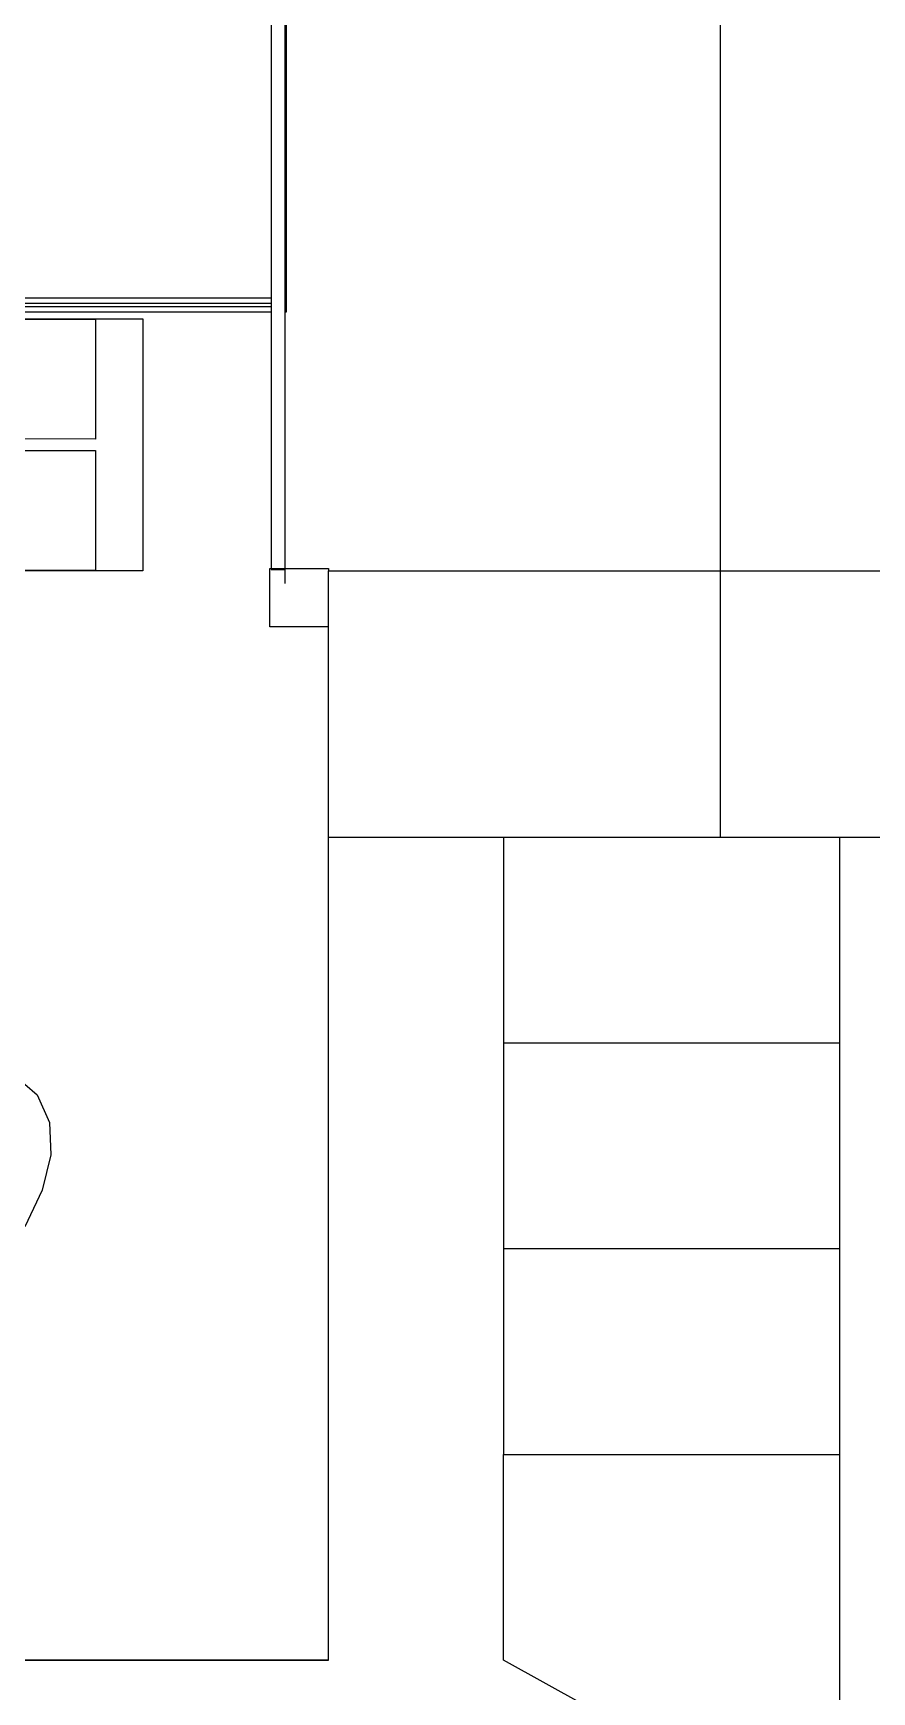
# Model space of a CAD drawing. Extents: x -81148 to 10972, y -53931 to 52487.
# Drawn here: x -18923 to -6948, y -32587 to -8911 of the extents above; entities that cross this region are included whole.
import ezdxf

# ---------------------------------------------------------------- set-up
doc = ezdxf.new("R2010")
doc.units = 0
doc.layers.get('0').update_dxf_attribs({"linetype": 'CONTINUOUS'})

msp = doc.modelspace()

# ---------------------------------------------------------------- linework, layer by layer
for p, q in [((-9108, -16586), (-9108, 614)), ((-15525, -8386), (-15525, -12690)), ((-15325, -16551), (-15325, -8386)), ((-15308, -12890), (-15308, -8386)), ((-19859, -12690), (-15525, -12690)), ((-19859, -12690), (-15525, -12690)), ((-19784, -12765), (-15525, -12765)), ((-15525, -12690), (-15525, -16551)), ((-19742, -12990), (-17359, -12990)), ((-19734, -12815), (-15525, -12815)), ((-19659, -12890), (-15525, -12890)), ((-19226, -12992), (-18034, -12993)), ((-18034, -12993), (-18034, -14705)), ((-17359, -12990), (-17359, -14838)), ((-15325, -12890), (-15308, -12890)), ((-18034, -14705), (-19226, -14703)), ((-19226, -14868), (-18034, -14870)), ((-18034, -14870), (-18034, -16581)), ((-17359, -14838), (-17359, -14924)), ((-17359, -14924), (-17359, -16586)), ((-15543, -17386), (-15543, -16551)), ((-15543, -16551), (-15525, -16551)), ((-15525, -16551), (-15525, -16569)), ((-15525, -16551), (-15325, -16551)), ((-15525, -16569), (-15325, -16569)), ((-15325, -16569), (-15325, -16551)), ((-15325, -16551), (-14708, -16551)), ((-15325, -16769), (-15325, -16569)), ((-14708, -16551), (-14708, -16586)), ((-17359, -16586), (-23264, -16586)), ((-18034, -16581), (-19226, -16579)), ((-14708, -16586), (-9108, -16586)), ((-14708, -17386), (-14708, -16586)), ((-9108, -16586), (-6508, -16586)), ((-9108, -20386), (-9108, -16586)), ((-14708, -17386), (-15543, -17386)), ((-14708, -20386), (-14708, -17386)), ((-14708, -20386), (-12208, -20386)), ((-14708, -32136), (-14708, -20386)), ((-12208, -20386), (-12208, -23324)), ((-12208, -20386), (-9108, -20386)), ((-9108, -20386), (-7408, -20386)), ((-7408, -20386), (-7408, -23324)), ((-7408, -20386), (-6508, -20386)), ((-12208, -23324), (-12208, -26261)), ((-12208, -23324), (-7408, -23324)), ((-7408, -23324), (-7408, -26261)), ((-19218, -23759), (-18865, -24064)), ((-18865, -24064), (-18688, -24459)), ((-18688, -24459), (-18669, -24921)), ((-18669, -24921), (-18793, -25425)), ((-18793, -25425), (-19042, -25949)), ((-12208, -26261), (-12208, -29199)), ((-12208, -26261), (-7408, -26261)), ((-7408, -26261), (-7408, -29199)), ((-12208, -32136), (-12208, -29199)), ((-12208, -29199), (-7408, -29199)), ((-7408, -29199), (-7408, -34786)), ((-40768, -32136), (-14708, -32136)), ((-14708, -32136), (-40768, -32136)), ((-7408, -34786), (-12208, -32136))]:
    msp.add_line(p, q)

doc.saveas('drawing.dxf')
